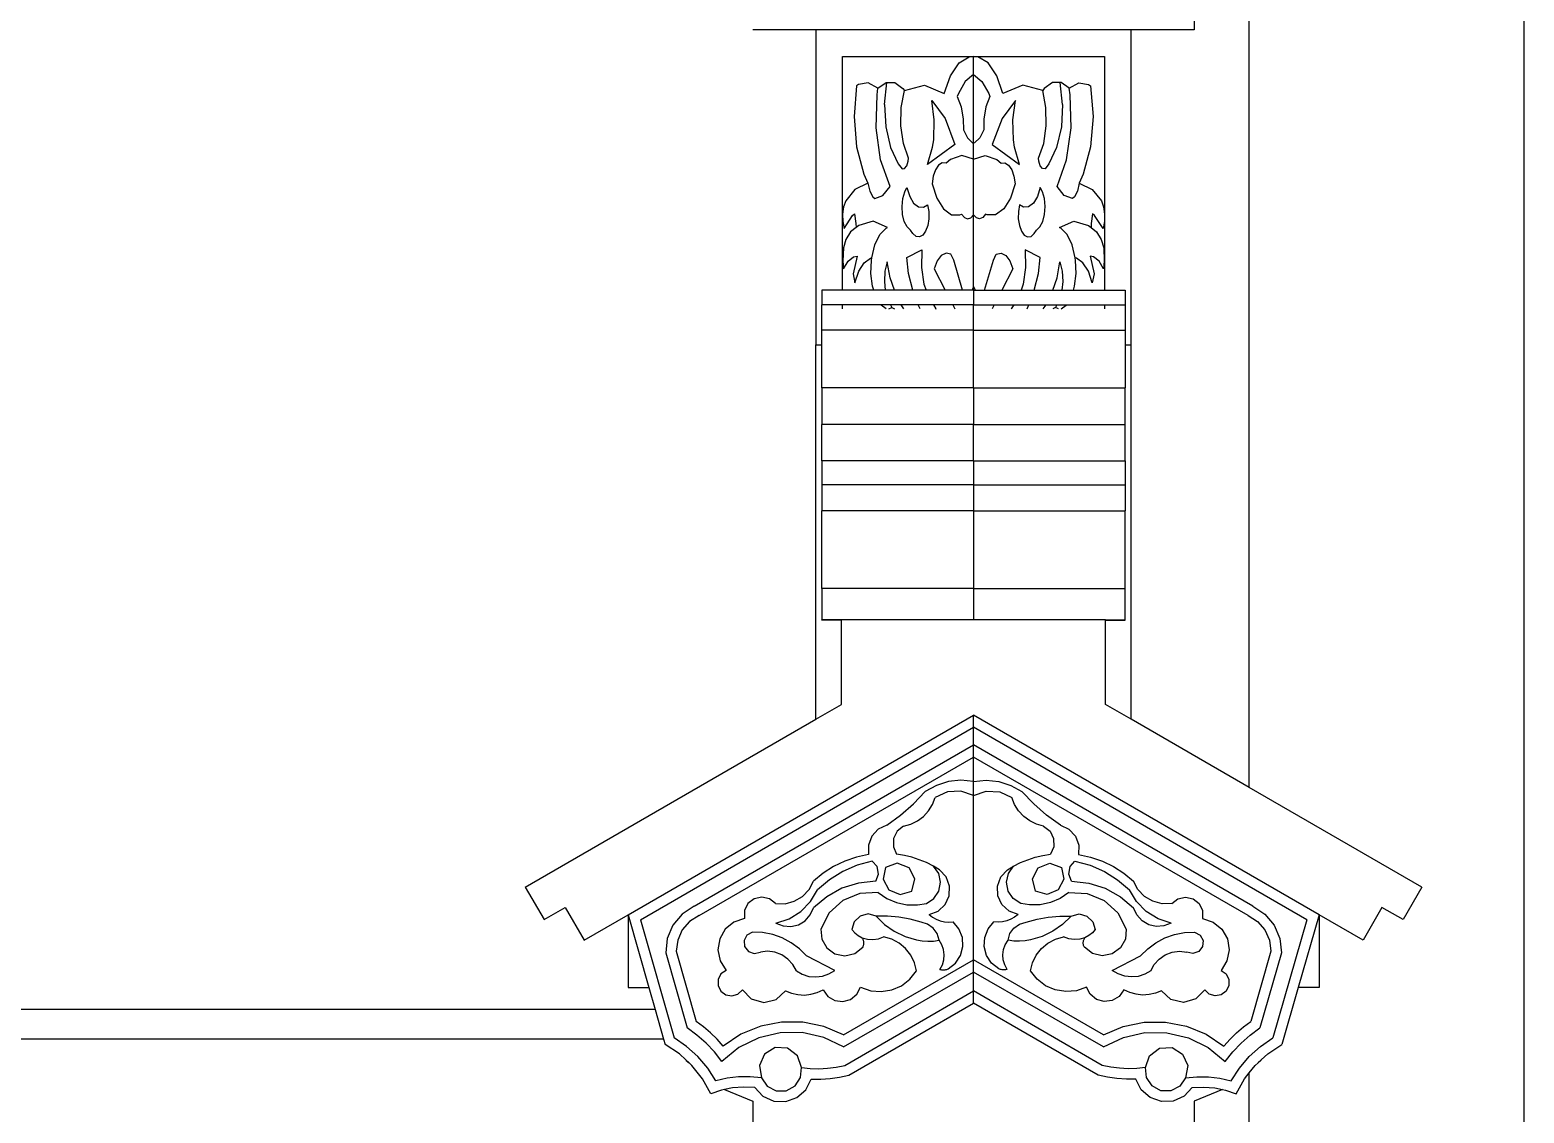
# Model space of a CAD drawing. Extents: x -24961 to 905641, y -154323 to 635957.
# Drawn here: x 404630 to 406527, y -100860 to -99484 of the extents above; entities that cross this region are included whole.
import ezdxf

# ---------------------------------------------------------------- set-up
doc = ezdxf.new("R2010")
doc.units = 0
doc.header["$LTSCALE"] = 1000
doc.header["$MEASUREMENT"] = 0
doc.layers.add('WALL', color=9, linetype='Continuous')
doc.layers.add('建筑_瓦', color=8, linetype='Continuous')

msp = doc.modelspace()

# ---------------------------------------------------------------- linework, layer by layer
for p, q in [((406178.2, -100446.3), (406178.2, -99409)), ((406108.2, -99444.7), (406108.2, -99484.5)), ((405628.2, -99484.5), (405548.2, -99484.5)), ((405628.2, -99484.5), (405628.2, -99884.5)), ((406028.2, -99484.5), (405628.2, -99484.5)), ((406028.2, -99884.5), (406028.2, -99484.5)), ((406108.2, -99484.5), (406028.2, -99484.5)), ((405661.9, -99718.3), (405661.9, -99518.2)), ((405661.9, -99518.2), (405828.2, -99518.2)), ((405809.8, -99526.5), (405822.8, -99518.7)), ((405822.8, -99518.7), (405828.2, -99518.2)), ((405833.7, -99518.7), (405828.2, -99518.2)), ((405828.2, -99541.2), (405828.2, -99518.2)), ((405828.2, -99518.2), (405994.6, -99518.2)), ((405846.7, -99526.5), (405833.7, -99518.7)), ((405994.6, -99518.2), (405994.6, -99718.3)), ((405798.8, -99542.7), (405809.8, -99526.5)), ((405857.7, -99542.7), (405846.7, -99526.5)), ((405679.7, -99555.5), (405676.5, -99594.3)), ((405682.1, -99554), (405679.7, -99555.5)), ((405694.6, -99551.8), (405682.1, -99554)), ((405706.7, -99558.7), (405694.6, -99551.8)), ((405706.7, -99558.7), (405717.1, -99551.2)), ((405715.2, -99579.1), (405718.2, -99551.2)), ((405717.1, -99551.2), (405718.2, -99551.2)), ((405718.2, -99551.2), (405728.1, -99551.4)), ((405728.1, -99551.4), (405738.5, -99559.1)), ((405740.4, -99561.5), (405765.8, -99554.5)), ((405765.8, -99554.5), (405791, -99565.4)), ((405791, -99565.4), (405798.8, -99542.7)), ((405817.6, -99550), (405809, -99565.2)), ((405828.2, -99541.2), (405817.6, -99550)), ((405828.2, -99628.5), (405828.2, -99541.2)), ((405828.2, -99541.2), (405838.8, -99550)), ((405838.8, -99550), (405847.5, -99565.2)), ((405865.5, -99565.4), (405857.7, -99542.7)), ((405890.6, -99554.5), (405865.5, -99565.4)), ((405916.1, -99561.5), (405890.6, -99554.5)), ((405928.3, -99551.4), (405918, -99559.1)), ((405938.3, -99551.2), (405928.3, -99551.4)), ((405941.3, -99579.1), (405938.3, -99551.2)), ((405939.4, -99551.2), (405938.3, -99551.2)), ((405949.7, -99558.7), (405939.4, -99551.2)), ((405949.7, -99558.7), (405961.8, -99551.8)), ((405961.8, -99551.8), (405974.3, -99554)), ((405974.3, -99554), (405976.7, -99555.5)), ((405976.7, -99555.5), (405980, -99594.3)), ((405704.5, -99608.9), (405705.7, -99566.9)), ((405705.7, -99566.9), (405706.7, -99558.7)), ((405736.3, -99583.2), (405740.4, -99561.5)), ((405738.5, -99559.1), (405740.4, -99561.5)), ((405778.4, -99598.6), (405775.1, -99574.2)), ((405775.1, -99574.2), (405792.1, -99597)), ((405809, -99565.2), (405807.5, -99568.9)), ((405807.5, -99568.9), (405812.6, -99582.1)), ((405848.9, -99568.9), (405843.9, -99582.1)), ((405847.5, -99565.2), (405848.9, -99568.9)), ((405881.4, -99574.2), (405864.4, -99597)), ((405878, -99598.6), (405881.4, -99574.2)), ((405918, -99559.1), (405916.1, -99561.5)), ((405920.2, -99583.2), (405916.1, -99561.5)), ((405950.8, -99566.9), (405949.7, -99558.7)), ((405952, -99608.9), (405950.8, -99566.9)), ((405676.5, -99594.3), (405679.7, -99633.1)), ((405715.2, -99579.1), (405716.7, -99607.8)), ((405735.8, -99606.4), (405736.3, -99583.2)), ((405812.6, -99582.1), (405815.2, -99597.9)), ((405843.9, -99582.1), (405841.3, -99597.9)), ((405920.6, -99606.4), (405920.2, -99583.2)), ((405941.3, -99579.1), (405939.7, -99607.8)), ((405980, -99594.3), (405976.8, -99633.1)), ((405710.2, -99649.3), (405704.5, -99608.9)), ((405716.7, -99607.8), (405722.8, -99633.9)), ((405739.1, -99628.7), (405735.8, -99606.4)), ((405777.7, -99623.9), (405778.4, -99598.6)), ((405792.1, -99597), (405804.4, -99630)), ((405815.2, -99597.9), (405815.4, -99611.3)), ((405815.4, -99611.3), (405820.4, -99621.6)), ((405841.1, -99611.3), (405836.1, -99621.6)), ((405841.3, -99597.9), (405841.1, -99611.3)), ((405864.4, -99597), (405852, -99630)), ((405878.8, -99623.9), (405878, -99598.6)), ((405917.4, -99628.7), (405920.6, -99606.4)), ((405939.7, -99607.8), (405933.7, -99633.9)), ((405946.2, -99649.3), (405952, -99608.9)), ((405679.7, -99633.1), (405688.9, -99667.6)), ((405722.8, -99633.9), (405732.6, -99654.6)), ((405745.7, -99647.5), (405739.1, -99628.7)), ((405804.4, -99630), (405769.9, -99655.4)), ((405769.9, -99655.4), (405776.2, -99633.6)), ((405776.2, -99633.6), (405777.7, -99623.9)), ((405820.4, -99621.6), (405826.8, -99627.9)), ((405826.8, -99627.9), (405828.2, -99628.5)), ((405829.6, -99627.9), (405828.2, -99628.5)), ((405828.2, -99648.8), (405828.2, -99628.5)), ((405836.1, -99621.6), (405829.6, -99627.9)), ((405852, -99630), (405886.6, -99655.4)), ((405880.3, -99633.6), (405878.8, -99623.9)), ((405886.6, -99655.4), (405880.3, -99633.6)), ((405910.7, -99647.5), (405917.4, -99628.7)), ((405933.7, -99633.9), (405923.9, -99654.6)), ((405976.8, -99633.1), (405967.5, -99667.6)), ((405722.2, -99683.5), (405710.2, -99649.3)), ((405743.5, -99657), (405745.3, -99651.3)), ((405745.3, -99651.3), (405745.7, -99647.5)), ((405788.5, -99653.3), (405783.8, -99656.2)), ((405793.3, -99653.6), (405788.5, -99653.3)), ((405798.9, -99648.9), (405793.3, -99653.6)), ((405813.5, -99643.8), (405798.9, -99648.9)), ((405828.2, -99648.8), (405813.5, -99643.8)), ((405828.2, -99648.8), (405842.9, -99643.8)), ((405828.2, -99719.2), (405828.2, -99648.8)), ((405842.9, -99643.8), (405857.6, -99648.9)), ((405857.6, -99648.9), (405863.1, -99653.6)), ((405863.1, -99653.6), (405868, -99653.3)), ((405868, -99653.3), (405872.7, -99656.2)), ((405911.1, -99651.3), (405910.7, -99647.5)), ((405913, -99657), (405911.1, -99651.3)), ((405934.3, -99683.5), (405946.2, -99649.3)), ((405688.9, -99667.6), (405694.1, -99679.3)), ((405732.6, -99654.6), (405737.4, -99660.9)), ((405737.4, -99660.9), (405740.7, -99660.4)), ((405740.7, -99660.4), (405743.5, -99657)), ((405777, -99670.2), (405775.6, -99679.8)), ((405779.8, -99662.1), (405777, -99670.2)), ((405783.8, -99656.2), (405779.8, -99662.1)), ((405872.7, -99656.2), (405876.7, -99662.1)), ((405876.7, -99662.1), (405879.5, -99670.2)), ((405879.5, -99670.2), (405880.9, -99679.8)), ((405915.8, -99660.4), (405913, -99657)), ((405919.1, -99660.9), (405915.8, -99660.4)), ((405923.9, -99654.6), (405919.1, -99660.9)), ((405967.5, -99667.6), (405962.4, -99679.3)), ((405677.6, -99687.2), (405665.9, -99701.5)), ((405694.1, -99679.3), (405677.6, -99687.2)), ((405694.1, -99679.3), (405696.4, -99689.1)), ((405696.4, -99689.1), (405700.3, -99696.3)), ((405713.1, -99694.6), (405722.2, -99683.5)), ((405738.3, -99698.8), (405740.8, -99690.1)), ((405740.8, -99690.1), (405743.7, -99684.7)), ((405743.7, -99684.7), (405747.2, -99696)), ((405775.6, -99679.8), (405781.5, -99698.3)), ((405880.9, -99679.8), (405875, -99698.3)), ((405912.8, -99684.7), (405909.3, -99696)), ((405915.7, -99690.1), (405912.8, -99684.7)), ((405918.2, -99698.8), (405915.7, -99690.1)), ((405943.3, -99694.6), (405934.3, -99683.5)), ((405960.1, -99689.1), (405956.2, -99696.3)), ((405962.4, -99679.3), (405960.1, -99689.1)), ((405962.4, -99679.3), (405978.9, -99687.2)), ((405978.9, -99687.2), (405990.6, -99701.5)), ((405663.2, -99709.3), (405661.9, -99718.3)), ((405665.9, -99701.5), (405663.2, -99709.3)), ((405700.3, -99696.3), (405702.7, -99698.6)), ((405702.7, -99698.6), (405713.1, -99694.6)), ((405737.4, -99708.7), (405738.3, -99698.8)), ((405738.1, -99718.7), (405737.4, -99708.7)), ((405747.2, -99696), (405752.2, -99704.5)), ((405752.2, -99704.5), (405758.3, -99709.3)), ((405758.3, -99709.3), (405764.9, -99709.7)), ((405764.9, -99709.7), (405769.9, -99706.8)), ((405769.9, -99706.8), (405771.4, -99715.3)), ((405781.5, -99698.3), (405790, -99711.9)), ((405875, -99698.3), (405866.5, -99711.9)), ((405886.6, -99706.8), (405885.1, -99715.3)), ((405891.6, -99709.7), (405886.6, -99706.8)), ((405898.2, -99709.3), (405891.6, -99709.7)), ((405904.3, -99704.5), (405898.2, -99709.3)), ((405909.3, -99696), (405904.3, -99704.5)), ((405919.1, -99708.7), (405918.2, -99698.8)), ((405918.4, -99718.7), (405919.1, -99708.7)), ((405953.7, -99698.6), (405943.3, -99694.6)), ((405956.2, -99696.3), (405953.7, -99698.6)), ((405990.6, -99701.5), (405993.3, -99709.3)), ((405993.3, -99709.3), (405994.6, -99718.3)), ((405661.9, -99718.3), (405662.1, -99727.8)), ((405661.9, -99814.9), (405661.9, -99718.3)), ((405662.1, -99727.8), (405663.8, -99736.6)), ((405663.8, -99736.6), (405674.7, -99720.3)), ((405674.7, -99720.3), (405677.1, -99718.1)), ((405677.1, -99718.1), (405678.9, -99730.3)), ((405700.9, -99727.5), (405682.5, -99732.8)), ((405719, -99735.3), (405700.9, -99727.5)), ((405740.3, -99727.6), (405738.1, -99718.7)), ((405743.9, -99734.5), (405740.3, -99727.6)), ((405771.4, -99724.3), (405770.1, -99732.8)), ((405771.4, -99715.3), (405771.4, -99724.3)), ((405790, -99711.9), (405800.2, -99719.2)), ((405800.2, -99719.2), (405811, -99719.3)), ((405811, -99719.3), (405813.1, -99718.5)), ((405813.1, -99718.5), (405816.6, -99722.7)), ((405816.6, -99722.7), (405820.6, -99724.3)), ((405820.6, -99724.3), (405824.6, -99723.1)), ((405824.6, -99723.1), (405828.2, -99719.2)), ((405831.8, -99723.1), (405828.2, -99719.2)), ((405828.2, -99810.2), (405828.2, -99719.2)), ((405835.9, -99724.3), (405831.8, -99723.1)), ((405839.9, -99722.7), (405835.9, -99724.3)), ((405843.4, -99718.5), (405839.9, -99722.7)), ((405845.5, -99719.3), (405843.4, -99718.5)), ((405856.3, -99719.2), (405845.5, -99719.3)), ((405866.5, -99711.9), (405856.3, -99719.2)), ((405885.1, -99715.3), (405885, -99724.3)), ((405885, -99724.3), (405886.4, -99732.8)), ((405912.5, -99734.5), (405916.1, -99727.6)), ((405916.1, -99727.6), (405918.4, -99718.7)), ((405937.4, -99735.3), (405955.6, -99727.5)), ((405955.6, -99727.5), (405974, -99732.8)), ((405979.3, -99718.1), (405977.6, -99730.3)), ((405981.8, -99720.3), (405979.3, -99718.1)), ((405992.7, -99736.6), (405981.8, -99720.3)), ((405994.4, -99727.8), (405992.7, -99736.6)), ((405994.6, -99718.3), (405994.4, -99727.8)), ((405994.6, -99718.3), (405994.6, -99814.9)), ((405671.9, -99740.8), (405666.2, -99750.7)), ((405679, -99735.4), (405671.9, -99740.8)), ((405678.9, -99730.3), (405679, -99735.4)), ((405682.5, -99732.8), (405679, -99735.4)), ((405703, -99757.4), (405709.3, -99744.3)), ((405709.3, -99744.3), (405717.3, -99736.2)), ((405717.3, -99736.2), (405719, -99735.3)), ((405748.4, -99738.6), (405743.9, -99734.5)), ((405751.1, -99743.2), (405748.4, -99738.6)), ((405755.2, -99746.7), (405751.1, -99743.2)), ((405759.5, -99747.3), (405755.2, -99746.7)), ((405763.8, -99745), (405759.5, -99747.3)), ((405767.4, -99739.9), (405763.8, -99745)), ((405770.1, -99732.8), (405767.4, -99739.9)), ((405886.4, -99732.8), (405889.1, -99739.9)), ((405889.1, -99739.9), (405892.7, -99745)), ((405892.7, -99745), (405896.9, -99747.3)), ((405896.9, -99747.3), (405901.3, -99746.7)), ((405901.3, -99746.7), (405905.3, -99743.2)), ((405905.3, -99743.2), (405908.1, -99738.6)), ((405908.1, -99738.6), (405912.5, -99734.5)), ((405939.2, -99736.2), (405937.4, -99735.3)), ((405947.2, -99744.3), (405939.2, -99736.2)), ((405953.5, -99757.4), (405947.2, -99744.3)), ((405974, -99732.8), (405977.5, -99735.4)), ((405977.6, -99730.3), (405977.5, -99735.4)), ((405977.5, -99735.4), (405984.5, -99740.8)), ((405984.5, -99740.8), (405990.3, -99750.7)), ((405663, -99761.2), (405662.3, -99778.1)), ((405666.2, -99750.7), (405663, -99761.2)), ((405699.2, -99774), (405703, -99757.4)), ((405743.7, -99773.4), (405762.6, -99763.6)), ((405762.6, -99763.6), (405762.1, -99786)), ((405912.8, -99773.4), (405893.9, -99763.6)), ((405893.9, -99763.6), (405894.4, -99786)), ((405957.3, -99774), (405953.5, -99757.4)), ((405990.3, -99750.7), (405993.5, -99761.2)), ((405993.5, -99761.2), (405994.1, -99778.1)), ((405662.3, -99778.1), (405663.3, -99788)), ((405663.3, -99788), (405668.9, -99778)), ((405668.9, -99778), (405675.8, -99772.5)), ((405680.3, -99771.7), (405675.2, -99794.1)), ((405675.8, -99772.5), (405680.3, -99771.7)), ((405682.5, -99790.9), (405689.3, -99780.1)), ((405689.3, -99780.1), (405697.5, -99774.5)), ((405697.5, -99774.5), (405699.2, -99774)), ((405698, -99793.8), (405698.7, -99777.2)), ((405698.7, -99777.2), (405699.2, -99774)), ((405718.7, -99779.1), (405715.8, -99790.9)), ((405722.3, -99799.4), (405718.7, -99779.1)), ((405745.8, -99793.9), (405743.7, -99773.4)), ((405762.1, -99786), (405765.2, -99807.4)), ((405782, -99777.9), (405778.2, -99787.9)), ((405787.3, -99771), (405782, -99777.9)), ((405793.3, -99768), (405787.3, -99771)), ((405799.5, -99769.4), (405793.3, -99768)), ((405803, -99776.8), (405799.5, -99769.4)), ((405814.3, -99814.9), (405803, -99776.8)), ((405842.2, -99814.9), (405853.5, -99776.8)), ((405853.5, -99776.8), (405857, -99769.4)), ((405857, -99769.4), (405863.2, -99768)), ((405863.2, -99768), (405869.2, -99771)), ((405869.2, -99771), (405874.5, -99777.9)), ((405874.5, -99777.9), (405878.3, -99787.9)), ((405894.4, -99786), (405891.2, -99807.4)), ((405910.7, -99793.9), (405912.8, -99773.4)), ((405934.2, -99799.4), (405937.8, -99779.1)), ((405937.8, -99779.1), (405940.6, -99790.9)), ((405957.7, -99777.2), (405957.3, -99774)), ((405959, -99774.5), (405957.3, -99774)), ((405958.5, -99793.8), (405957.7, -99777.2)), ((405967.1, -99780.1), (405959, -99774.5)), ((405974, -99790.9), (405967.1, -99780.1)), ((405980.7, -99772.5), (405976.2, -99771.7)), ((405976.2, -99771.7), (405981.3, -99794.1)), ((405987.6, -99778), (405980.7, -99772.5)), ((405993.1, -99788), (405987.6, -99778)), ((405994.1, -99778.1), (405993.1, -99788)), ((405675.2, -99794.1), (405677.7, -99805.6)), ((405677.7, -99805.6), (405682.5, -99790.9)), ((405699.9, -99810), (405698, -99793.8)), ((405715.8, -99790.9), (405715, -99804)), ((405715, -99804), (405716.1, -99814.9)), ((405727.7, -99814.9), (405722.3, -99799.4)), ((405751, -99814.9), (405745.8, -99793.9)), ((405778.2, -99787.9), (405792.2, -99814.9)), ((405878.3, -99787.9), (405864.2, -99814.9)), ((405905.4, -99814.9), (405910.7, -99793.9)), ((405928.8, -99814.9), (405934.2, -99799.4)), ((405941.5, -99804), (405940.4, -99814.9)), ((405940.6, -99790.9), (405941.5, -99804)), ((405956.6, -99810), (405958.5, -99793.8)), ((405978.7, -99805.6), (405974, -99790.9)), ((405981.3, -99794.1), (405978.7, -99805.6)), ((405635.8, -99814.9), (405635.8, -99833.7)), ((405661.9, -99814.9), (405635.8, -99814.9)), ((405701.5, -99814.9), (405661.9, -99814.9)), ((405701.5, -99814.9), (405699.9, -99810)), ((405716.1, -99814.9), (405701.5, -99814.9)), ((405727.7, -99814.9), (405716.1, -99814.9)), ((405751, -99814.9), (405727.7, -99814.9)), ((405767.9, -99814.9), (405751, -99814.9)), ((405765.2, -99807.4), (405767.9, -99814.9)), ((405792.2, -99814.9), (405767.9, -99814.9)), ((405814.3, -99814.9), (405792.2, -99814.9)), ((405826.4, -99814.9), (405814.3, -99814.9)), ((405828.2, -99810.2), (405826.4, -99814.9)), ((405828.2, -99814.9), (405826.4, -99814.9)), ((405828.2, -99814.9), (405828.2, -99810.2)), ((405828.2, -99810.2), (405830.1, -99814.9)), ((405828.2, -99814.9), (405828.2, -99833.7)), ((405828.2, -99814.9), (405830.1, -99814.9)), ((405830.1, -99814.9), (405842.2, -99814.9)), ((405842.2, -99814.9), (405864.2, -99814.9)), ((405864.2, -99814.9), (405888.6, -99814.9)), ((405891.2, -99807.4), (405888.6, -99814.9)), ((405888.6, -99814.9), (405905.4, -99814.9)), ((405905.4, -99814.9), (405928.8, -99814.9)), ((405928.8, -99814.9), (405940.4, -99814.9)), ((405940.4, -99814.9), (405955, -99814.9)), ((405955, -99814.9), (405956.6, -99810)), ((405955, -99814.9), (405994.6, -99814.9)), ((405994.6, -99814.9), (406020.7, -99814.9)), ((406020.7, -99814.9), (406020.7, -99833.7)), ((405661.9, -99833.7), (405635.8, -99833.7)), ((405635.8, -99865.8), (405635.8, -99833.7)), ((405661.9, -99838.6), (405661.9, -99833.7)), ((405710.5, -99833.7), (405661.9, -99833.7)), ((405710.8, -99834.2), (405710.5, -99833.7)), ((405722.6, -99833.7), (405710.5, -99833.7)), ((405717.2, -99838.6), (405710.8, -99834.2)), ((405720.5, -99838.6), (405724.4, -99836.8)), ((405722.6, -99833.7), (405724.4, -99836.8)), ((405736.2, -99833.7), (405722.6, -99833.7)), ((405724.4, -99836.8), (405727.7, -99838.6)), ((405739.7, -99838.6), (405736.2, -99833.7)), ((405758, -99833.7), (405736.2, -99833.7)), ((405760.4, -99838.6), (405758, -99833.7)), ((405777.2, -99833.7), (405758, -99833.7)), ((405777.2, -99833.7), (405780.5, -99838.5)), ((405802.1, -99833.7), (405777.2, -99833.7)), ((405780.5, -99838.5), (405780.6, -99838.6)), ((405802.1, -99833.7), (405804.6, -99838.6)), ((405828.2, -99833.7), (405802.1, -99833.7)), ((405828.2, -99833.7), (405854.4, -99833.7)), ((405828.2, -99865.8), (405828.2, -99833.7)), ((405854.4, -99833.7), (405851.9, -99838.6)), ((405854.4, -99833.7), (405879.3, -99833.7)), ((405876, -99838.5), (405875.9, -99838.6)), ((405879.3, -99833.7), (405876, -99838.5)), ((405879.3, -99833.7), (405898.5, -99833.7)), ((405896.1, -99838.6), (405898.5, -99833.7)), ((405898.5, -99833.7), (405920.3, -99833.7)), ((405916.8, -99838.6), (405920.3, -99833.7)), ((405920.3, -99833.7), (405933.9, -99833.7)), ((405932.1, -99836.8), (405928.8, -99838.6)), ((405933.9, -99833.7), (405932.1, -99836.8)), ((405936, -99838.6), (405932.1, -99836.8)), ((405933.9, -99833.7), (405946, -99833.7)), ((405939.3, -99838.6), (405945.7, -99834.2)), ((405945.7, -99834.2), (405946, -99833.7)), ((405946, -99833.7), (405994.6, -99833.7)), ((405994.6, -99833.7), (405994.6, -99838.6)), ((405994.6, -99833.7), (406020.7, -99833.7)), ((406020.7, -99833.7), (406020.7, -99865.8)), ((405828.2, -99865.8), (405635.8, -99865.8)), ((405635.8, -99884.5), (405635.8, -99865.8)), ((405828.2, -99939.1), (405828.2, -99865.8)), ((405828.2, -99865.8), (406020.7, -99865.8)), ((406020.7, -99865.8), (406020.7, -99884.5)), ((405628.2, -99884.5), (405635.8, -99884.5)), ((405628.2, -100359.7), (405628.2, -99884.5)), ((405635.8, -99939.1), (405635.8, -99884.5)), ((406020.7, -99884.5), (406028.2, -99884.5)), ((406020.7, -99884.5), (406020.7, -99939.1)), ((406028.2, -100359.7), (406028.2, -99884.5)), ((405828.2, -99939.1), (405635.8, -99939.1)), ((405635.8, -99939.1), (405635.8, -99985.4)), ((405828.2, -99939.1), (405828.2, -99985.4)), ((405828.2, -99939.1), (406020.7, -99939.1)), ((406020.7, -99985.4), (406020.7, -99939.1)), ((405828.2, -99985.4), (405635.8, -99985.4)), ((405635.8, -100031.6), (405635.8, -99985.4)), ((405828.2, -99985.4), (406020.7, -99985.4)), ((405828.2, -100031.6), (405828.2, -99985.4)), ((406020.7, -100031.6), (406020.7, -99985.4)), ((405635.8, -100031.6), (405635.8, -100062)), ((405828.2, -100031.6), (405635.8, -100031.6)), ((405828.2, -100031.6), (406020.7, -100031.6)), ((405828.2, -100031.6), (405828.2, -100062)), ((406020.7, -100031.6), (406020.7, -100062)), ((405828.2, -100062), (405635.8, -100062)), ((405635.8, -100062), (405635.8, -100095.1)), ((405828.2, -100062), (406020.7, -100062)), ((405828.2, -100062), (405828.2, -100095.1)), ((406020.7, -100062), (406020.7, -100095.1)), ((405828.2, -100095.1), (405635.8, -100095.1)), ((405635.8, -100193.9), (405635.8, -100095.1)), ((405828.2, -100095.1), (406020.7, -100095.1)), ((405828.2, -100095.1), (405828.2, -100193.9)), ((406020.7, -100193.9), (406020.7, -100095.1)), ((405828.2, -100193.9), (405635.8, -100193.9)), ((405635.8, -100193.9), (405635.8, -100233.4)), ((405828.2, -100193.9), (406020.7, -100193.9)), ((405828.2, -100193.9), (405828.2, -100233.4)), ((406020.7, -100233.4), (406020.7, -100193.9)), ((405635.8, -100233.7), (405635.8, -100233.4)), ((405660.7, -100233.4), (405635.8, -100233.4)), ((405660.7, -100233.7), (405635.8, -100233.7)), ((405635.8, -100234), (405635.8, -100233.7)), ((405660.7, -100234), (405635.8, -100234)), ((405828.2, -100233.4), (405660.7, -100233.4)), ((405660.7, -100233.7), (405660.7, -100233.4)), ((405660.7, -100234), (405660.7, -100233.7)), ((405660.7, -100341), (405660.7, -100234)), ((405995.7, -100233.4), (405828.2, -100233.4)), ((405995.7, -100233.4), (406020.7, -100233.4)), ((405995.7, -100233.7), (405995.7, -100233.4)), ((405995.7, -100233.7), (406020.7, -100233.7)), ((405995.7, -100234), (405995.7, -100233.7)), ((405995.7, -100234), (406020.7, -100234)), ((405995.7, -100341), (405995.7, -100234)), ((406020.7, -100233.4), (406020.7, -100233.7)), ((406020.7, -100234), (406020.7, -100233.7)), ((405389.6, -100608), (405828.2, -100354.8)), ((405628.2, -100359.7), (405660.7, -100341)), ((405828.2, -100370.1), (405828.2, -100354.8)), ((406266.9, -100608), (405828.2, -100354.8)), ((406028.2, -100359.7), (405995.7, -100341)), ((405259, -100572.9), (405628.2, -100359.7)), ((405405.2, -100614.4), (405828.2, -100370.1)), ((405828.2, -100392.5), (405828.2, -100370.1)), ((406251.2, -100614.4), (405828.2, -100370.1)), ((406178.2, -100446.3), (406028.2, -100359.7)), ((405473.7, -100597.2), (405828.2, -100392.5)), ((405828.2, -100407.9), (405828.2, -100392.5)), ((406182.7, -100597.2), (405828.2, -100392.5)), ((405479.8, -100609), (405828.2, -100407.9)), ((405828.2, -100438.7), (405828.2, -100407.9)), ((406176.7, -100609), (405828.2, -100407.9)), ((405781, -100443.9), (405767, -100451.6)), ((405796.3, -100439), (405781, -100443.9)), ((405812.3, -100437.3), (405796.3, -100439)), ((405828.2, -100438.7), (405812.3, -100437.3)), ((405828.2, -100438.7), (405844.2, -100437.3)), ((405828.2, -100456.7), (405828.2, -100438.7)), ((405844.2, -100437.3), (405860.2, -100439)), ((405860.2, -100439), (405875.4, -100443.9)), ((405875.4, -100443.9), (405889.5, -100451.6)), ((406397.4, -100572.9), (406178.2, -100446.3)), ((405735.5, -100481.5), (405751.9, -100467.3)), ((405751.9, -100467.3), (405767, -100451.6)), ((405771, -100476.2), (405776, -100468.1)), ((405776, -100468.1), (405779.5, -100459.2)), ((405795, -100452.2), (405779.5, -100459.2)), ((405812, -100451.3), (405795, -100452.2)), ((405828.2, -100456.7), (405812, -100451.3)), ((405828.2, -100456.7), (405844.4, -100451.3)), ((405828.2, -100665.4), (405828.2, -100456.7)), ((405844.4, -100451.3), (405861.5, -100452.2)), ((405861.5, -100452.2), (405877, -100459.2)), ((405880.4, -100468.1), (405877, -100459.2)), ((405885.4, -100476.2), (405880.4, -100468.1)), ((405904.6, -100467.3), (405889.5, -100451.6)), ((405921, -100481.5), (405904.6, -100467.3)), ((405718, -100494.4), (405735.5, -100481.5)), ((405757, -100488.9), (405764.6, -100483.2)), ((405764.6, -100483.2), (405771, -100476.2)), ((405891.9, -100483.2), (405885.4, -100476.2)), ((405899.5, -100488.9), (405891.9, -100483.2)), ((405938.5, -100494.4), (405921, -100481.5)), ((405707.1, -100499.5), (405699, -100508.4)), ((405718, -100494.4), (405707.1, -100499.5)), ((405731.2, -100502.1), (405726.6, -100511.4)), ((405739.3, -100495.7), (405731.2, -100502.1)), ((405739.3, -100495.7), (405748.5, -100493.1)), ((405748.5, -100493.1), (405757, -100488.9)), ((405908, -100493.1), (405899.5, -100488.9)), ((405917.2, -100495.7), (405908, -100493.1)), ((405917.2, -100495.7), (405925.3, -100502.1)), ((405925.3, -100502.1), (405929.9, -100511.4)), ((405938.5, -100494.4), (405949.4, -100499.5)), ((405949.4, -100499.5), (405957.5, -100508.4)), ((405699, -100508.4), (405694.7, -100519.6)), ((405694.7, -100519.6), (405694.9, -100531.6)), ((405726.6, -100511.4), (405726.4, -100521.7)), ((405726.4, -100521.7), (405730.6, -100531.2)), ((405930.1, -100521.7), (405925.8, -100531.2)), ((405929.9, -100511.4), (405930.1, -100521.7)), ((405957.5, -100508.4), (405961.8, -100519.6)), ((405961.8, -100519.6), (405961.6, -100531.6)), ((405664.7, -100540), (405650.5, -100546.8)), ((405679.5, -100534.9), (405664.7, -100540)), ((405694.9, -100531.6), (405679.5, -100534.9)), ((405699.5, -100539.9), (405680.4, -100545.2)), ((405705.8, -100547), (405699.5, -100539.9)), ((405731.4, -100542.6), (405716.4, -100548)), ((405740.4, -100532.8), (405730.6, -100531.2)), ((405746.3, -100548.4), (405731.4, -100542.6)), ((405750, -100535.1), (405740.4, -100532.8)), ((405759.4, -100538.2), (405750, -100535.1)), ((405768.5, -100541.9), (405759.4, -100538.2)), ((405777.4, -100546.4), (405768.5, -100541.9)), ((405879.1, -100546.4), (405887.9, -100541.9)), ((405887.9, -100541.9), (405897.1, -100538.2)), ((405897.1, -100538.2), (405906.5, -100535.1)), ((405906.5, -100535.1), (405916.1, -100532.8)), ((405910.2, -100548.4), (405925.1, -100542.6)), ((405916.1, -100532.8), (405925.8, -100531.2)), ((405925.1, -100542.6), (405940.1, -100548)), ((405950.7, -100547), (405957, -100539.9)), ((405957, -100539.9), (405976.1, -100545.2)), ((405961.6, -100531.6), (405976.9, -100534.9)), ((405976.9, -100534.9), (405991.8, -100540)), ((405991.8, -100540), (406005.9, -100546.8)), ((405637.3, -100555.3), (405625.2, -100565.3)), ((405645.4, -100563.6), (405630.2, -100576.3)), ((405650.5, -100546.8), (405637.3, -100555.3)), ((405662.2, -100553.1), (405645.4, -100563.6)), ((405680.4, -100545.2), (405662.2, -100553.1)), ((405704, -100565.4), (405707.5, -100556.4)), ((405707.5, -100556.4), (405705.8, -100547)), ((405716.4, -100548), (405713.5, -100563.1)), ((405713.5, -100563.1), (405720.8, -100576.6)), ((405753.6, -100562.6), (405746.3, -100548.4)), ((405749.7, -100578.1), (405753.6, -100562.6)), ((405785.1, -100551), (405777.4, -100546.4)), ((405784, -100555.6), (405777.4, -100546.4)), ((405786.4, -100566.8), (405784, -100555.6)), ((405793.5, -100560), (405785.1, -100551)), ((405797.8, -100571.6), (405793.5, -100560)), ((405858.6, -100571.6), (405863, -100560)), ((405863, -100560), (405871.4, -100551)), ((405870.1, -100566.8), (405872.5, -100555.6)), ((405871.4, -100551), (405879.1, -100546.4)), ((405872.5, -100555.6), (405879.1, -100546.4)), ((405902.9, -100562.6), (405910.2, -100548.4)), ((405906.8, -100578.1), (405902.9, -100562.6)), ((405942.9, -100563.1), (405935.7, -100576.6)), ((405940.1, -100548), (405942.9, -100563.1)), ((405949, -100556.4), (405950.7, -100547)), ((405952.4, -100565.4), (405949, -100556.4)), ((405976.1, -100545.2), (405994.3, -100553.1)), ((405994.3, -100553.1), (406011.1, -100563.6)), ((406005.9, -100546.8), (406019.2, -100555.3)), ((406011.1, -100563.6), (406026.3, -100576.3)), ((406019.2, -100555.3), (406031.3, -100565.3)), ((405259, -100572.9), (405283, -100614.3)), ((405611.1, -100584.8), (405619.5, -100576)), ((405619.5, -100576), (405625.2, -100565.3)), ((405621.2, -100591.4), (405630.2, -100576.3)), ((405661.1, -100574.5), (405641.9, -100585.2)), ((405682.1, -100567.8), (405661.1, -100574.5)), ((405683.8, -100581), (405662.3, -100590)), ((405704, -100565.4), (405682.1, -100567.8)), ((405707.1, -100579.8), (405683.8, -100581)), ((405707.1, -100579.8), (405718.2, -100587.3)), ((405720.8, -100576.6), (405735, -100582.5)), ((405735, -100582.5), (405749.7, -100578.1)), ((405777.9, -100587.5), (405784.3, -100578)), ((405784.3, -100578), (405786.4, -100566.8)), ((405797.4, -100583.9), (405797.8, -100571.6)), ((405859.1, -100583.9), (405858.6, -100571.6)), ((405872.2, -100578), (405870.1, -100566.8)), ((405878.6, -100587.5), (405872.2, -100578)), ((405921.5, -100582.5), (405906.8, -100578.1)), ((405935.7, -100576.6), (405921.5, -100582.5)), ((405949.4, -100579.8), (405938.3, -100587.3)), ((405949.4, -100579.8), (405972.6, -100581)), ((405952.4, -100565.4), (405974.4, -100567.8)), ((405972.6, -100581), (405994.1, -100590)), ((405974.4, -100567.8), (405995.4, -100574.5)), ((405995.4, -100574.5), (406014.6, -100585.2)), ((406035.3, -100591.4), (406026.3, -100576.3)), ((406037, -100576), (406031.3, -100565.3)), ((406045.4, -100584.8), (406037, -100576)), ((406397.4, -100572.9), (406373.5, -100614.3)), ((405283, -100614.3), (405309.8, -100598.8)), ((405309.8, -100598.8), (405333.7, -100640.3)), ((405473.7, -100597.2), (405458.3, -100607.2)), ((405541.8, -100593.9), (405537.4, -100602.8)), ((405549.6, -100587.7), (405541.8, -100593.9)), ((405559.3, -100585.6), (405549.6, -100587.7)), ((405569, -100587.8), (405559.3, -100585.6)), ((405576.7, -100594), (405569, -100587.8)), ((405576.7, -100594), (405588.9, -100594.2)), ((405588.9, -100594.2), (405600.6, -100591)), ((405600.6, -100591), (405611.1, -100584.8)), ((405608.9, -100604), (405621.2, -100591.4)), ((405621, -100608.4), (405625.1, -100599.5)), ((405641.9, -100585.2), (405625.1, -100599.5)), ((405662.3, -100590), (405645.1, -100605.7)), ((405718.2, -100587.3), (405730.5, -100592.6)), ((405730.5, -100592.6), (405743.7, -100595.4)), ((405743.7, -100595.4), (405757.1, -100595.6)), ((405757.1, -100595.6), (405768.3, -100593.7)), ((405768.3, -100593.7), (405777.9, -100587.5)), ((405783.2, -100603.6), (405792.3, -100595.1)), ((405792.3, -100595.1), (405797.4, -100583.9)), ((405864.2, -100595.1), (405859.1, -100583.9)), ((405873.3, -100603.6), (405864.2, -100595.1)), ((405888.1, -100593.7), (405878.6, -100587.5)), ((405899.4, -100595.6), (405888.1, -100593.7)), ((405912.8, -100595.4), (405899.4, -100595.6)), ((405925.9, -100592.6), (405912.8, -100595.4)), ((405938.3, -100587.3), (405925.9, -100592.6)), ((405994.1, -100590), (406011.3, -100605.7)), ((406014.6, -100585.2), (406031.3, -100599.5)), ((406035.5, -100608.4), (406031.3, -100599.5)), ((406047.6, -100604), (406035.3, -100591.4)), ((406055.9, -100591), (406045.4, -100584.8)), ((406067.6, -100594.2), (406055.9, -100591)), ((406079.8, -100594), (406067.6, -100594.2)), ((406079.8, -100594), (406087.5, -100587.8)), ((406087.5, -100587.8), (406097.2, -100585.6)), ((406097.2, -100585.6), (406106.9, -100587.7)), ((406106.9, -100587.7), (406114.7, -100593.9)), ((406114.7, -100593.9), (406119, -100602.8)), ((406182.7, -100597.2), (406198.2, -100607.2)), ((406346.7, -100598.8), (406322.7, -100640.3)), ((406373.5, -100614.3), (406346.7, -100598.8)), ((405333.7, -100640.3), (405389.6, -100608)), ((405389.6, -100608), (405389.6, -100700.5)), ((405389.6, -100608), (405416, -100700.5)), ((405405.2, -100614.4), (405448.1, -100764.2)), ((405458.3, -100607.2), (405446.5, -100621.4)), ((405467.8, -100616.7), (405458.4, -100627.4)), ((405479.8, -100609), (405467.8, -100616.7)), ((405523.9, -100617.4), (405513, -100626.4)), ((405537.4, -100612.7), (405523.9, -100617.4)), ((405537.4, -100602.8), (405537.4, -100612.7)), ((405577.3, -100618.7), (405594, -100613.2)), ((405577.3, -100618.7), (405586.4, -100622.2)), ((405594, -100613.2), (405608.9, -100604)), ((405596.3, -100622.9), (405605.8, -100620.7)), ((405605.8, -100620.7), (405614.3, -100615.7)), ((405614.3, -100615.7), (405621, -100608.4)), ((405645.1, -100605.7), (405634.3, -100626.3)), ((405676.7, -100617), (405673.6, -100627)), ((405684.2, -100609.8), (405676.7, -100617)), ((405694.3, -100607.1), (405684.2, -100609.8)), ((405704.4, -100609.7), (405694.3, -100607.1)), ((405704.4, -100609.7), (405715.2, -100620.3)), ((405718.9, -100609.8), (405704.4, -100609.7)), ((405715.2, -100620.3), (405727.6, -100629.1)), ((405733.4, -100611.1), (405718.9, -100609.8)), ((405747.6, -100613.7), (405733.4, -100611.1)), ((405761.6, -100617.5), (405747.6, -100613.7)), ((405769.9, -100620), (405761.6, -100617.5)), ((405777, -100625.1), (405769.9, -100620)), ((405771.7, -100607.9), (405783.2, -100603.6)), ((405771.7, -100607.9), (405776, -100611.2)), ((405776, -100611.2), (405780.8, -100613.9)), ((405780.8, -100613.9), (405786, -100615.8)), ((405786, -100615.8), (405791.3, -100617.1)), ((405791.3, -100617.1), (405796.8, -100617.5)), ((405796.8, -100617.5), (405802.3, -100617.2)), ((405809.7, -100626.1), (405802.3, -100617.2)), ((405846.8, -100626.1), (405854.2, -100617.2)), ((405859.7, -100617.5), (405854.2, -100617.2)), ((405865.2, -100617.1), (405859.7, -100617.5)), ((405870.5, -100615.8), (405865.2, -100617.1)), ((405875.6, -100613.9), (405870.5, -100615.8)), ((405884.8, -100607.9), (405873.3, -100603.6)), ((405880.4, -100611.2), (405875.6, -100613.9)), ((405879.5, -100625.1), (405886.5, -100620)), ((405884.8, -100607.9), (405880.4, -100611.2)), ((405886.5, -100620), (405894.9, -100617.5)), ((405894.9, -100617.5), (405908.8, -100613.7)), ((405908.8, -100613.7), (405923.1, -100611.1)), ((405923.1, -100611.1), (405937.6, -100609.8)), ((405941.3, -100620.3), (405928.9, -100629.1)), ((405937.6, -100609.8), (405952.1, -100609.7)), ((405952.1, -100609.7), (405941.3, -100620.3)), ((405952.1, -100609.7), (405962.2, -100607.1)), ((405962.2, -100607.1), (405972.2, -100609.8)), ((405972.2, -100609.8), (405979.8, -100617)), ((405979.8, -100617), (405982.8, -100627)), ((406011.3, -100605.7), (406022.2, -100626.3)), ((406042.2, -100615.7), (406035.5, -100608.4)), ((406050.6, -100620.7), (406042.2, -100615.7)), ((406062.5, -100613.2), (406047.6, -100604)), ((406060.2, -100622.9), (406050.6, -100620.7)), ((406079.2, -100618.7), (406062.5, -100613.2)), ((406079.2, -100618.7), (406070, -100622.2)), ((406119, -100602.8), (406119.1, -100612.7)), ((406119.1, -100612.7), (406132.5, -100617.4)), ((406132.5, -100617.4), (406143.5, -100626.4)), ((406176.7, -100609), (406188.7, -100616.7)), ((406188.7, -100616.7), (406198, -100627.4)), ((406198.2, -100607.2), (406210, -100621.4)), ((406251.2, -100614.4), (406208.4, -100764.2)), ((406266.9, -100608), (406240.4, -100700.5)), ((406266.9, -100608), (406266.9, -100700.5)), ((406322.7, -100640.3), (406266.9, -100608)), ((405439.4, -100638.3), (405437.5, -100656.6)), ((405446.5, -100621.4), (405439.4, -100638.3)), ((405458.4, -100627.4), (405452.6, -100640.4)), ((405506, -100638.7), (405503.7, -100652.7)), ((405513, -100626.4), (405506, -100638.7)), ((405540.6, -100633.8), (405536.9, -100640.8)), ((405547.6, -100630.1), (405540.6, -100633.8)), ((405560.5, -100630.7), (405547.6, -100630.1)), ((405573.2, -100633.2), (405560.5, -100630.7)), ((405585.3, -100637.5), (405573.2, -100633.2)), ((405596.7, -100643.6), (405585.3, -100637.5)), ((405586.4, -100622.2), (405596.3, -100622.9)), ((405634.3, -100626.3), (405635.5, -100639.1)), ((405635.5, -100639.1), (405641.9, -100650.2)), ((405673.6, -100627), (405677.4, -100631.1)), ((405677.4, -100631.1), (405681.8, -100634.6)), ((405681.8, -100634.6), (405686.8, -100637.2)), ((405687.2, -100637.8), (405686.8, -100637.2)), ((405686.8, -100637.2), (405693.5, -100639.2)), ((405687.6, -100638.5), (405687.2, -100637.8)), ((405687.9, -100639.1), (405687.6, -100638.5)), ((405688.2, -100639.8), (405687.9, -100639.1)), ((405693.5, -100639.2), (405700.5, -100639.7)), ((405700.5, -100639.7), (405707.5, -100638.8)), ((405707.5, -100638.8), (405714.1, -100636.3)), ((405724.3, -100639.2), (405714.1, -100636.3)), ((405733.8, -100644.2), (405724.3, -100639.2)), ((405727.6, -100629.1), (405741.3, -100635.6)), ((405741.3, -100635.6), (405755.8, -100639.8)), ((405782, -100632.1), (405777, -100625.1)), ((405784.4, -100640.5), (405782, -100632.1)), ((405814, -100636.9), (405809.7, -100626.1)), ((405814.7, -100648.5), (405814, -100636.9)), ((405841.8, -100648.5), (405842.5, -100636.9)), ((405842.5, -100636.9), (405846.8, -100626.1)), ((405872.1, -100640.5), (405874.5, -100632.1)), ((405874.5, -100632.1), (405879.5, -100625.1)), ((405915.2, -100635.6), (405900.7, -100639.8)), ((405928.9, -100629.1), (405915.2, -100635.6)), ((405922.7, -100644.2), (405932.1, -100639.2)), ((405932.1, -100639.2), (405942.4, -100636.3)), ((405949, -100638.8), (405942.4, -100636.3)), ((405956, -100639.7), (405949, -100638.8)), ((405963, -100639.2), (405956, -100639.7)), ((405969.7, -100637.2), (405963, -100639.2)), ((405968.3, -100639.8), (405968.6, -100639.1)), ((405968.6, -100639.1), (405968.9, -100638.5)), ((405968.9, -100638.5), (405969.3, -100637.8)), ((405969.3, -100637.8), (405969.7, -100637.2)), ((405974.6, -100634.6), (405969.7, -100637.2)), ((405979.1, -100631.1), (405974.6, -100634.6)), ((405982.8, -100627), (405979.1, -100631.1)), ((406021, -100639.1), (406014.6, -100650.2)), ((406022.2, -100626.3), (406021, -100639.1)), ((406059.7, -100643.6), (406071.1, -100637.5)), ((406070, -100622.2), (406060.2, -100622.9)), ((406071.1, -100637.5), (406083.3, -100633.2)), ((406083.3, -100633.2), (406096, -100630.7)), ((406096, -100630.7), (406108.9, -100630.1)), ((406108.9, -100630.1), (406115.8, -100633.8)), ((406115.8, -100633.8), (406119.6, -100640.8)), ((406143.5, -100626.4), (406150.5, -100638.7)), ((406150.5, -100638.7), (406152.8, -100652.7)), ((406198, -100627.4), (406203.9, -100640.4)), ((406210, -100621.4), (406217.1, -100638.3)), ((406217.1, -100638.3), (406219, -100656.6)), ((405437.5, -100656.6), (405464.7, -100751.8)), ((405452.6, -100640.4), (405450.7, -100654.5)), ((405450.7, -100654.5), (405476.2, -100743.5)), ((405503.7, -100652.7), (405506.5, -100666.7)), ((405536.9, -100640.8), (405537.5, -100648.6)), ((405537.5, -100648.6), (405542.4, -100654.9)), ((405542.4, -100654.9), (405549.9, -100657.4)), ((405549.9, -100657.4), (405557.6, -100655.4)), ((405566.8, -100654.5), (405557.6, -100655.4)), ((405576.1, -100655.7), (405566.8, -100654.5)), ((405584.8, -100659), (405576.1, -100655.7)), ((405607.1, -100651.2), (405596.7, -100643.6)), ((405616.2, -100660.4), (405607.1, -100651.2)), ((405641.9, -100650.2), (405652.3, -100657.7)), ((405652.3, -100657.7), (405664.9, -100660.2)), ((405664.9, -100660.2), (405677.4, -100657.2)), ((405677.4, -100657.2), (405687.6, -100649.4)), ((405687.6, -100649.4), (405687.9, -100648.7)), ((405687.9, -100648.7), (405688.2, -100648)), ((405688.5, -100640.6), (405688.2, -100639.8)), ((405688.2, -100648), (405688.4, -100647.3)), ((405688.4, -100647.3), (405688.6, -100646.6)), ((405688.6, -100641.3), (405688.5, -100640.6)), ((405688.8, -100642), (405688.6, -100641.3)), ((405688.6, -100646.6), (405688.8, -100645.8)), ((405688.9, -100642.8), (405688.8, -100642)), ((405688.8, -100645.8), (405688.9, -100645.1)), ((405688.9, -100643.6), (405688.9, -100642.8)), ((405688.9, -100644.3), (405688.9, -100643.6)), ((405688.9, -100645.1), (405688.9, -100644.3)), ((405742, -100651), (405733.8, -100644.2)), ((405748.5, -100659.4), (405742, -100651)), ((405755.8, -100639.8), (405762.9, -100641.3)), ((405762.9, -100641.3), (405770.1, -100641.8)), ((405770.1, -100641.8), (405777.3, -100641.6)), ((405777.3, -100641.6), (405784.4, -100640.5)), ((405787.9, -100646.1), (405784.4, -100640.5)), ((405790.2, -100652.3), (405787.9, -100646.1)), ((405791.1, -100658.9), (405790.2, -100652.3)), ((405811.7, -100659.7), (405814.7, -100648.5)), ((405844.8, -100659.7), (405841.8, -100648.5)), ((405865.4, -100658.9), (405866.3, -100652.3)), ((405866.3, -100652.3), (405868.5, -100646.1)), ((405868.5, -100646.1), (405872.1, -100640.5)), ((405879.2, -100641.6), (405872.1, -100640.5)), ((405886.4, -100641.8), (405879.2, -100641.6)), ((405893.6, -100641.3), (405886.4, -100641.8)), ((405900.7, -100639.8), (405893.6, -100641.3)), ((405907.9, -100659.4), (405914.5, -100651)), ((405914.5, -100651), (405922.7, -100644.2)), ((405967.5, -100643.6), (405967.6, -100642.8)), ((405967.5, -100644.3), (405967.5, -100643.6)), ((405967.6, -100645.1), (405967.5, -100644.3)), ((405967.6, -100642.8), (405967.7, -100642)), ((405967.7, -100645.8), (405967.6, -100645.1)), ((405967.7, -100642), (405967.8, -100641.3)), ((405967.8, -100646.6), (405967.7, -100645.8)), ((405967.8, -100641.3), (405968, -100640.6)), ((405968, -100647.3), (405967.8, -100646.6)), ((405968, -100640.6), (405968.3, -100639.8)), ((405968.3, -100648), (405968, -100647.3)), ((405968.6, -100648.7), (405968.3, -100648)), ((405968.9, -100649.4), (405968.6, -100648.7)), ((405979.1, -100657.2), (405968.9, -100649.4)), ((405991.6, -100660.2), (405979.1, -100657.2)), ((406004.2, -100657.7), (405991.6, -100660.2)), ((406014.6, -100650.2), (406004.2, -100657.7)), ((406040.2, -100660.4), (406049.4, -100651.2)), ((406049.4, -100651.2), (406059.7, -100643.6)), ((406071.7, -100659), (406080.4, -100655.7)), ((406080.4, -100655.7), (406089.6, -100654.5)), ((406089.6, -100654.5), (406098.9, -100655.4)), ((406106.6, -100657.4), (406098.9, -100655.4)), ((406114.1, -100654.9), (406106.6, -100657.4)), ((406119, -100648.6), (406114.1, -100654.9)), ((406119.6, -100640.8), (406119, -100648.6)), ((406152.8, -100652.7), (406150, -100666.7)), ((406205.8, -100654.5), (406180.3, -100743.5)), ((406219, -100656.6), (406191.8, -100751.8)), ((406203.9, -100640.4), (406205.8, -100654.5)), ((405506.5, -100666.7), (405514, -100678.7)), ((405592.5, -100664.3), (405584.8, -100659)), ((405598.8, -100671.1), (405592.5, -100664.3)), ((405603.3, -100679.3), (405598.8, -100671.1)), ((405652, -100678.8), (405616.2, -100660.4)), ((405663.3, -100760.6), (405828.2, -100665.4)), ((405753.2, -100669), (405748.5, -100659.4)), ((405755.8, -100679.3), (405753.2, -100669)), ((405785.5, -100677.6), (405788.7, -100671.8)), ((405785.5, -100677.6), (405786.5, -100677.8)), ((405788.7, -100671.8), (405790.6, -100665.4)), ((405790.6, -100665.4), (405791.1, -100658.9)), ((405792, -100677.9), (405793.1, -100677.7)), ((405793.1, -100677.7), (405794.2, -100677.4)), ((405794.2, -100677.4), (405795.2, -100677.1)), ((405795.2, -100677.1), (405796.2, -100676.6)), ((405796.2, -100676.6), (405805.3, -100669.4)), ((405805.3, -100669.4), (405811.7, -100659.7)), ((405828.2, -100680.8), (405828.2, -100665.4)), ((405993.2, -100760.6), (405828.2, -100665.4)), ((405851.2, -100669.4), (405844.8, -100659.7)), ((405860.2, -100676.6), (405851.2, -100669.4)), ((405861.3, -100677.1), (405860.2, -100676.6)), ((405862.3, -100677.4), (405861.3, -100677.1)), ((405863.4, -100677.7), (405862.3, -100677.4)), ((405864.5, -100677.9), (405863.4, -100677.7)), ((405865.9, -100665.4), (405865.4, -100658.9)), ((405867.8, -100671.8), (405865.9, -100665.4)), ((405871, -100677.6), (405867.8, -100671.8)), ((405871, -100677.6), (405869.9, -100677.8)), ((405900.6, -100679.3), (405903.2, -100669)), ((405903.2, -100669), (405907.9, -100659.4)), ((406004.4, -100678.8), (406040.2, -100660.4)), ((406053.2, -100679.3), (406057.7, -100671.1)), ((406057.7, -100671.1), (406064, -100664.3)), ((406064, -100664.3), (406071.7, -100659)), ((406150, -100666.7), (406142.5, -100678.7)), ((405507.6, -100683.3), (405504, -100690.3)), ((405504, -100690.3), (405504, -100698.1)), ((405514, -100678.7), (405507.6, -100683.3)), ((405603.3, -100679.3), (405610.8, -100683.6)), ((405610.8, -100683.6), (405619.1, -100686.3)), ((405619.1, -100686.3), (405627.8, -100687.1)), ((405627.8, -100687.1), (405636.4, -100686.1)), ((405636.4, -100686.1), (405644.6, -100683.3)), ((405644.6, -100683.3), (405652, -100678.8)), ((405663.2, -100776), (405828.2, -100680.8)), ((405736.8, -100698.2), (405747.5, -100689.9)), ((405747.5, -100689.9), (405755.8, -100679.3)), ((405786.5, -100677.8), (405787.6, -100678)), ((405787.6, -100678), (405788.7, -100678.1)), ((405788.7, -100678.1), (405789.8, -100678.1)), ((405789.8, -100678.1), (405790.9, -100678)), ((405790.9, -100678), (405792, -100677.9)), ((405828.2, -100704.9), (405828.2, -100680.8)), ((405993.2, -100776), (405828.2, -100680.8)), ((405865.5, -100678), (405864.5, -100677.9)), ((405866.7, -100678.1), (405865.5, -100678)), ((405867.8, -100678.1), (405866.7, -100678.1)), ((405868.9, -100678), (405867.8, -100678.1)), ((405869.9, -100677.8), (405868.9, -100678)), ((405909, -100689.9), (405900.6, -100679.3)), ((405919.7, -100698.2), (405909, -100689.9)), ((406011.9, -100683.3), (406004.4, -100678.8)), ((406020.1, -100686.1), (406011.9, -100683.3)), ((406028.7, -100687.1), (406020.1, -100686.1)), ((406037.4, -100686.3), (406028.7, -100687.1)), ((406045.6, -100683.6), (406037.4, -100686.3)), ((406053.2, -100679.3), (406045.6, -100683.6)), ((406142.5, -100678.7), (406148.9, -100683.3)), ((406148.9, -100683.3), (406152.5, -100690.3)), ((406152.5, -100690.3), (406152.5, -100698.1)), ((405389.6, -100700.5), (405416, -100700.5)), ((405416, -100700.5), (405424, -100728.3)), ((405504, -100698.1), (405507.5, -100705.2)), ((405507.5, -100705.2), (405513.8, -100709.9)), ((405513.8, -100709.9), (405521.5, -100711.2)), ((405521.5, -100711.2), (405529, -100708.8)), ((405529, -100708.8), (405534.7, -100703.4)), ((405534.7, -100703.4), (405546.1, -100715)), ((405546.1, -100715), (405561.8, -100719.6)), ((405577.6, -100715.8), (405589.5, -100704.6)), ((405589.5, -100704.6), (405597.2, -100707.7)), ((405597.2, -100707.7), (405605.3, -100709.5)), ((405605.3, -100709.5), (405613.6, -100710)), ((405613.6, -100710), (405621.8, -100709.1)), ((405621.8, -100709.1), (405629.7, -100706.9)), ((405629.7, -100706.9), (405637.2, -100703.4)), ((405637.2, -100703.4), (405643.3, -100711.7)), ((405643.3, -100711.7), (405652.1, -100717)), ((405662.3, -100718.4), (405672.2, -100715.6)), ((405664.8, -100799.3), (405828.2, -100704.9)), ((405672.2, -100715.6), (405680.2, -100709.1)), ((405680.2, -100709.1), (405684.9, -100700)), ((405684.9, -100700), (405697.7, -100704.5)), ((405697.7, -100704.5), (405711.1, -100705.7)), ((405711.1, -100705.7), (405724.4, -100703.5)), ((405724.4, -100703.5), (405736.8, -100698.2)), ((405828.2, -100720.3), (405828.2, -100704.9)), ((405991.7, -100799.3), (405828.2, -100704.9)), ((405932, -100703.5), (405919.7, -100698.2)), ((405945.4, -100705.7), (405932, -100703.5)), ((405958.8, -100704.5), (405945.4, -100705.7)), ((405971.5, -100700), (405958.8, -100704.5)), ((405976.3, -100709.1), (405971.5, -100700)), ((405984.3, -100715.6), (405976.3, -100709.1)), ((405994.2, -100718.4), (405984.3, -100715.6)), ((406013.2, -100711.7), (406004.4, -100717)), ((406019.2, -100703.4), (406013.2, -100711.7)), ((406026.7, -100706.9), (406019.2, -100703.4)), ((406034.7, -100709.1), (406026.7, -100706.9)), ((406042.9, -100710), (406034.7, -100709.1)), ((406051.2, -100709.5), (406042.9, -100710)), ((406059.3, -100707.7), (406051.2, -100709.5)), ((406066.9, -100704.6), (406059.3, -100707.7)), ((406078.9, -100715.8), (406066.9, -100704.6)), ((406110.4, -100715), (406094.7, -100719.6)), ((406121.8, -100703.4), (406110.4, -100715)), ((406127.4, -100708.8), (406121.8, -100703.4)), ((406134.9, -100711.2), (406127.4, -100708.8)), ((406142.7, -100709.9), (406134.9, -100711.2)), ((406149, -100705.2), (406142.7, -100709.9)), ((406152.5, -100698.1), (406149, -100705.2)), ((406240.4, -100700.5), (406219.7, -100773)), ((406266.9, -100700.5), (406240.4, -100700.5)), ((405424, -100728.3), (396228.2, -100728.3)), ((405424, -100728.3), (405434.7, -100765.9)), ((405561.8, -100719.6), (405577.6, -100715.8)), ((405652.1, -100717), (405662.3, -100718.4)), ((405669.9, -100811.7), (405828.2, -100720.3)), ((405986.6, -100811.7), (405828.2, -100720.3)), ((406004.4, -100717), (405994.2, -100718.4)), ((406094.7, -100719.6), (406078.9, -100715.8)), ((405477.1, -100760.9), (405464.7, -100751.8)), ((405485.4, -100750.5), (405476.2, -100743.5)), ((405494.3, -100758.1), (405485.4, -100750.5)), ((405558, -100749.5), (405532.9, -100759.8)), ((405584.6, -100744.4), (405558, -100749.5)), ((405611.7, -100744.5), (405584.6, -100744.4)), ((405638.3, -100750), (405611.7, -100744.5)), ((405663.3, -100760.6), (405638.3, -100750)), ((405993.2, -100760.6), (406018.2, -100750)), ((406018.2, -100750), (406044.7, -100744.5)), ((406044.7, -100744.5), (406071.8, -100744.4)), ((406071.8, -100744.4), (406098.5, -100749.5)), ((406098.5, -100749.5), (406123.6, -100759.8)), ((406162.2, -100758.1), (406171, -100750.5)), ((406171, -100750.5), (406180.3, -100743.5)), ((406179.4, -100760.9), (406191.8, -100751.8)), ((405434.7, -100765.9), (396228.2, -100765.9)), ((405434.7, -100765.9), (405436.8, -100773)), ((405463.9, -100775.2), (405448.1, -100764.2)), ((405488.6, -100771.1), (405477.1, -100760.9)), ((405499.2, -100782.3), (405488.6, -100771.1)), ((405502.6, -100766.2), (405494.3, -100758.1)), ((405510.3, -100774.8), (405502.6, -100766.2)), ((405532.9, -100759.8), (405510.3, -100774.8)), ((405555.5, -100764.4), (405530.3, -100776.7)), ((405582.7, -100758), (405555.5, -100764.4)), ((405610.7, -100757.8), (405582.7, -100758)), ((405638, -100763.9), (405610.7, -100757.8)), ((405663.2, -100776), (405638, -100763.9)), ((405993.2, -100776), (406018.5, -100763.9)), ((406018.5, -100763.9), (406045.8, -100757.8)), ((406045.8, -100757.8), (406073.8, -100758)), ((406073.8, -100758), (406101, -100764.4)), ((406101, -100764.4), (406126.1, -100776.7)), ((406123.6, -100759.8), (406146.1, -100774.8)), ((406146.1, -100774.8), (406153.9, -100766.2)), ((406153.9, -100766.2), (406162.2, -100758.1)), ((406157.3, -100782.3), (406167.8, -100771.1)), ((406167.8, -100771.1), (406179.4, -100760.9)), ((406192.5, -100775.2), (406208.4, -100764.2)), ((405454.8, -100784.9), (405436.8, -100773)), ((405463.1, -100792.5), (405454.8, -100784.9)), ((405478.2, -100788.1), (405463.9, -100775.2)), ((405490.7, -100802.8), (405478.2, -100788.1)), ((405508.6, -100794.4), (405499.2, -100782.3)), ((405530.3, -100776.7), (405508.6, -100794.4)), ((405562.7, -100785), (405556.3, -100799.6)), ((405576.3, -100776.7), (405562.7, -100785)), ((405592.2, -100777.4), (405576.3, -100776.7)), ((405604.9, -100787.1), (405592.2, -100777.4)), ((405610, -100802.2), (405604.9, -100787.1)), ((406046.5, -100802.2), (406051.5, -100787.1)), ((406051.5, -100787.1), (406064.2, -100777.4)), ((406064.2, -100777.4), (406080.2, -100776.7)), ((406080.2, -100776.7), (406093.7, -100785)), ((406093.7, -100785), (406100.2, -100799.6)), ((406126.1, -100776.7), (406147.8, -100794.4)), ((406147.8, -100794.4), (406157.3, -100782.3)), ((406165.7, -100802.8), (406178.2, -100788.1)), ((406178.2, -100788.1), (406192.5, -100775.2)), ((406193.3, -100792.5), (406201.7, -100784.9)), ((406201.7, -100784.9), (406219.7, -100773)), ((405463.1, -100792.5), (405463.4, -100793)), ((405467.1, -100796.1), (405463.1, -100792.5)), ((405463.4, -100793), (405467.1, -100796.1)), ((405470.7, -100799.5), (405467.1, -100796.1)), ((405484.1, -100816.4), (405470.7, -100799.5)), ((405501.2, -100818.9), (405490.7, -100802.8)), ((405556.3, -100799.6), (405559.1, -100815.2)), ((405608.7, -100814.9), (405610, -100802.2)), ((405610, -100802.2), (405621, -100803.3)), ((405621, -100803.3), (405632, -100803.6)), ((405632, -100803.6), (405643, -100803)), ((405643, -100803), (405654, -100801.6)), ((405654, -100801.6), (405664.8, -100799.3)), ((406002.5, -100801.6), (405991.7, -100799.3)), ((406013.4, -100803), (406002.5, -100801.6)), ((406024.5, -100803.6), (406013.4, -100803)), ((406035.5, -100803.3), (406024.5, -100803.6)), ((406046.5, -100802.2), (406035.5, -100803.3)), ((406047.8, -100814.9), (406046.5, -100802.2)), ((406100.2, -100799.6), (406097.4, -100815.2)), ((406155.2, -100818.9), (406165.7, -100802.8)), ((406172.3, -100816.4), (406178.2, -100809)), ((406178.2, -100809), (406185.7, -100799.5)), ((406178.2, -102284.5), (406178.2, -100809)), ((406185.7, -100799.5), (406189.4, -100796.1)), ((406189.4, -100796.1), (406193.3, -100792.5)), ((406193.1, -100793), (406189.4, -100796.1)), ((406193.3, -100792.5), (406193.1, -100793)), ((405494.7, -100835.3), (405484.1, -100816.4)), ((405515.5, -100815.6), (405501.2, -100818.9)), ((405522.1, -100828), (405512, -100830)), ((405530, -100813.8), (405515.5, -100815.6)), ((405536.2, -100826.9), (405522.1, -100828)), ((405544.6, -100813.7), (405530, -100813.8)), ((405550.5, -100827.5), (405536.2, -100826.9)), ((405559.1, -100815.2), (405544.6, -100813.7)), ((405550.5, -100827.5), (405560.9, -100838.4)), ((405559.1, -100815.2), (405566.3, -100825.8)), ((405566.3, -100825.8), (405577.7, -100831.7)), ((405590.4, -100831.6), (405601.7, -100825.5)), ((405601.7, -100825.5), (405608.7, -100814.9)), ((405615.3, -100830.2), (405622.1, -100816.7)), ((405622.1, -100816.7), (405634.2, -100816.8)), ((405634.2, -100816.8), (405646.2, -100816.1)), ((405646.2, -100816.1), (405658.1, -100814.4)), ((405658.1, -100814.4), (405669.9, -100811.7)), ((405998.4, -100814.4), (405986.6, -100811.7)), ((406010.3, -100816.1), (405998.4, -100814.4)), ((406022.3, -100816.8), (406010.3, -100816.1)), ((406034.4, -100816.7), (406022.3, -100816.8)), ((406041.1, -100830.2), (406034.4, -100816.7)), ((406054.8, -100825.5), (406047.8, -100814.9)), ((406066.1, -100831.6), (406054.8, -100825.5)), ((406090.1, -100825.8), (406078.8, -100831.7)), ((406097.4, -100815.2), (406090.1, -100825.8)), ((406106, -100827.5), (406095.6, -100838.4)), ((406097.4, -100815.2), (406111.9, -100813.7)), ((406106, -100827.5), (406120.2, -100826.9)), ((406111.9, -100813.7), (406126.5, -100813.8)), ((406120.2, -100826.9), (406134.4, -100828)), ((406126.5, -100813.8), (406141, -100815.6)), ((406134.4, -100828), (406144.4, -100830)), ((406141, -100815.6), (406155.2, -100818.9)), ((406161.8, -100835.3), (406172.3, -100816.4)), ((405508.1, -100830.8), (405494.7, -100835.3)), ((405512, -100830), (405508.1, -100830.8)), ((405512, -100830), (405548.2, -100844.7)), ((405548.2, -100844.7), (405548.2, -100874.6)), ((405560.9, -100838.4), (405574.7, -100844.7)), ((405574.7, -100844.7), (405589.8, -100845.3)), ((405577.7, -100831.7), (405590.4, -100831.6)), ((405589.8, -100845.3), (405604, -100840.3)), ((405604, -100840.3), (405615.3, -100830.2)), ((406052.5, -100840.3), (406041.1, -100830.2)), ((406066.7, -100845.3), (406052.5, -100840.3)), ((406078.8, -100831.7), (406066.1, -100831.6)), ((406081.8, -100844.7), (406066.7, -100845.3)), ((406095.6, -100838.4), (406081.8, -100844.7)), ((406144.4, -100830), (406108.2, -100844.7)), ((406108.2, -100844.7), (406108.2, -100884.5)), ((406144.4, -100830), (406148.3, -100830.8)), ((406148.3, -100830.8), (406161.8, -100835.3))]:
    msp.add_line(p, q)
at = {"layer": 'WALL'}
for p, q in [((405628.2, -99484.5), (405628.2, -99884.5)), ((405628.2, -100359.7), (405628.2, -99884.5)), ((405259, -100572.9), (405628.2, -100359.7)), ((405259, -100572.9), (405283, -100614.3)), ((405283, -100614.3), (405309.8, -100598.8)), ((405309.8, -100598.8), (405333.7, -100640.3)), ((405333.7, -100640.3), (405389.6, -100608)), ((405389.6, -100608), (405389.6, -100700.5)), ((405389.6, -100700.5), (405416, -100700.5)), ((405424, -100728.3), (396228.2, -100728.3))]:
    msp.add_line(p, q, dxfattribs=at)
at = {"layer": '建筑_瓦'}
msp.add_line((406527.2, -102284.5), (406527.2, -99329.2), dxfattribs=at)

doc.saveas('drawing.dxf')
